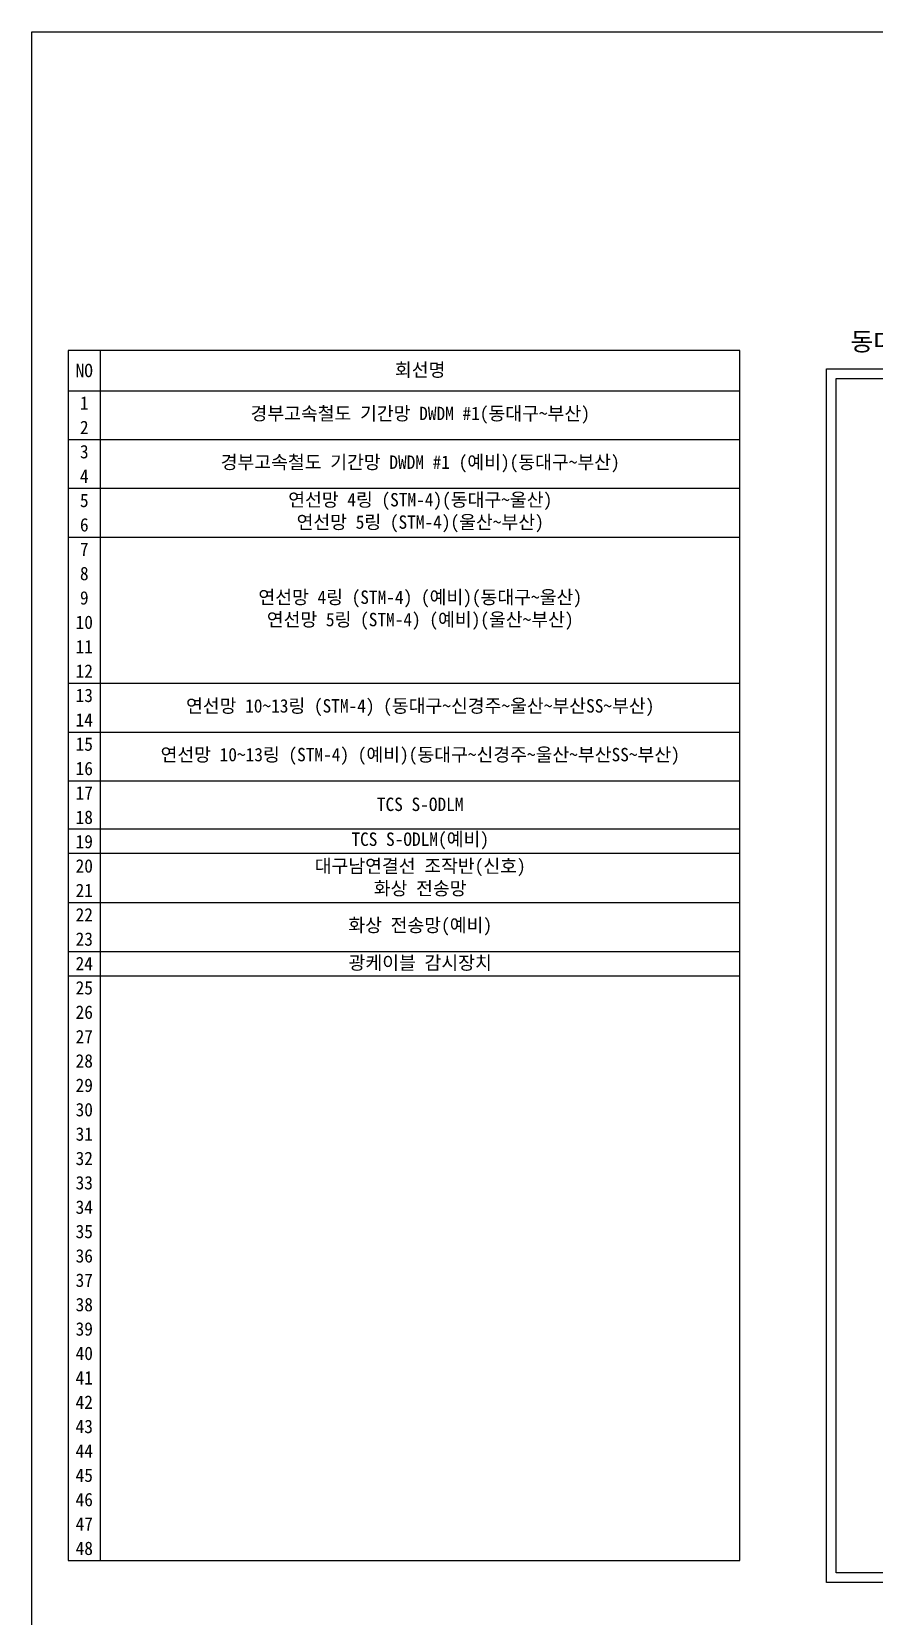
# Model space of a CAD drawing. Extents: x 10526 to 11696, y -1080 to -247.
# Drawn here: x 10526 to 10733.4, y -711.6 to -321.4 of the extents above; entities that cross this region are included whole.
import ezdxf
from ezdxf.enums import TextEntityAlignment as Align

# ---------------------------------------------------------------- set-up
doc = ezdxf.new("R2010")
doc.units = 0
doc.header["$LTSCALE"] = 10
doc.header["$MEASUREMENT"] = 0
for name, color, linetype in [('TN-TABL', 3, 'Continuous'), ('TN-TEXT', 3, 'Continuous'), ('TT-TEXT', 2, 'Continuous'), ('TT-XXXX', 2, 'Continuous'), ('TX-PAPR', 2, 'Continuous')]:
    doc.layers.add(name, color=color, linetype=linetype)
doc.styles.get("Standard").update_dxf_attribs({"font": 'GulimChe.ttf'})

msp = doc.modelspace()

# ---------------------------------------------------------------- linework, layer by layer
at = {"layer": 'TN-TABL'}
for points in [[(10721.66, -404.45), (10750.46, -404.45), (10750.46, -703.25), (10721.66, -703.25)], [(10724.06, -406.85), (10748.06, -406.85), (10748.06, -700.85), (10724.06, -700.85)]]:
    msp.add_lwpolyline(points, close=True, dxfattribs=at)
at = {"layer": 'TT-XXXX'}
for p, q in [((10542.94, -697.85), (10542.94, -399.88)), ((10534.94, -409.85), (10700.34, -409.85)), ((10542.94, -697.85), (10542.94, -409.85)), ((10534.94, -421.85), (10700.34, -421.85)), ((10534.94, -433.85), (10700.34, -433.85)), ((10534.94, -445.85), (10700.34, -445.85)), ((10534.94, -481.85), (10700.34, -481.85)), ((10534.94, -493.85), (10700.34, -493.85)), ((10534.94, -505.85), (10700.34, -505.85)), ((10534.94, -517.68), (10700.34, -517.68)), ((10534.94, -523.68), (10700.34, -523.68)), ((10534.94, -535.85), (10700.34, -535.85)), ((10534.94, -547.85), (10700.34, -547.85)), ((10534.94, -553.85), (10700.34, -553.85))]:
    msp.add_line(p, q, dxfattribs=at)
msp.add_lwpolyline([(10534.94, -697.85), (10700.34, -697.85), (10700.34, -399.88), (10534.94, -399.88), (10534.94, -697.85)], close=True, dxfattribs=at)
at = {"layer": 'TX-PAPR'}
msp.add_lwpolyline([(11696.11, -1079.94), (10525.99, -1079.94), (10525.99, -321.42), (11696.11, -321.42)], close=True, dxfattribs=at)

# ---------------------------------------------------------------- texts
at = {"layer": 'TN-TEXT'}
msp.add_text('동대구', height=4.5, dxfattribs=at).set_placement((10736.06, -399.97, 1), align=Align.CENTER)
at = {"layer": 'TT-TEXT'}
for s, p in [('1', (10538.94, -412.85)), ('2', (10538.94, -418.85)), ('3', (10538.94, -424.85)), ('4', (10538.94, -430.85)), ('5', (10538.94, -436.85)), ('6', (10538.94, -442.85)), ('7', (10538.94, -448.85)), ('8', (10538.94, -454.85)), ('9', (10538.94, -460.85)), ('10', (10538.94, -466.85)), ('11', (10538.94, -472.85)), ('12', (10538.94, -478.85)), ('13', (10538.94, -484.85)), ('14', (10538.94, -490.85)), ('15', (10538.94, -496.85)), ('16', (10538.94, -502.85)), ('17', (10538.94, -508.85)), ('18', (10538.94, -514.85)), ('19', (10538.94, -520.85)), ('20', (10538.94, -526.85)), ('21', (10538.94, -532.85)), ('22', (10538.94, -538.85)), ('23', (10538.94, -544.85)), ('24', (10538.94, -550.85)), ('25', (10538.94, -556.85)), ('26', (10538.94, -562.85)), ('27', (10538.94, -568.85)), ('28', (10538.94, -574.85)), ('29', (10538.94, -580.85)), ('30', (10538.94, -586.85)), ('31', (10538.94, -592.85)), ('32', (10538.94, -598.85)), ('33', (10538.94, -604.85)), ('34', (10538.94, -610.85)), ('35', (10538.94, -616.85)), ('36', (10538.94, -622.85)), ('37', (10538.94, -628.85)), ('38', (10538.94, -634.85)), ('39', (10538.94, -640.85)), ('40', (10538.94, -646.85)), ('41', (10538.94, -652.85)), ('42', (10538.94, -658.85)), ('43', (10538.94, -664.85)), ('44', (10538.94, -670.85)), ('45', (10538.94, -676.85)), ('46', (10538.94, -682.85)), ('47', (10538.94, -688.85)), ('48', (10538.94, -694.85))]:
    msp.add_text(s, height=3.3, dxfattribs=at).set_placement(p, align=Align.MIDDLE)
at = {"layer": 'TT-TEXT', "char_height": 3.3, "attachment_point": 5}
for s, insert, width in [('NO', (10538.94, -404.86), 8), ('회선명', (10621.64, -404.86), 157.4), ('경부고속철도 기간망 DWDM #1(동대구~부산)', (10621.64, -415.85), 157.4), ('경부고속철도 기간망 DWDM #1 (예비)(동대구~부산)', (10621.64, -427.85), 157.4), ('연선망 4링 (STM-4)(동대구~울산)\\P연선망 5링 (STM-4)(울산~부산)', (10621.64, -439.85), 157.4), ('연선망 4링 (STM-4) (예비)(동대구~울산)\\P연선망 5링 (STM-4) (예비)(울산~부산)', (10621.64, -463.85), 157.4), ('연선망 10~13링 (STM-4) (동대구~신경주~울산~부산SS~부산)', (10621.64, -487.85), 157.4), ('연선망 10~13링 (STM-4) (예비)(동대구~신경주~울산~부산SS~부산)', (10621.64, -499.85), 157.4), ('TCS S-ODLM', (10621.64, -511.68), 157.4), ('TCS S-ODLM(예비)', (10621.64, -520.68), 157.4), ('대구남연결선 조작반(신호)\\P화상 전송망', (10621.64, -529.76), 157.4), ('화상 전송망(예비)', (10621.64, -541.85), 157.4), ('광케이블 감시장치', (10621.64, -550.85), 157.4)]:
    msp.add_mtext(s, dxfattribs=dict(at, insert=insert, width=width))

doc.saveas('drawing.dxf')
